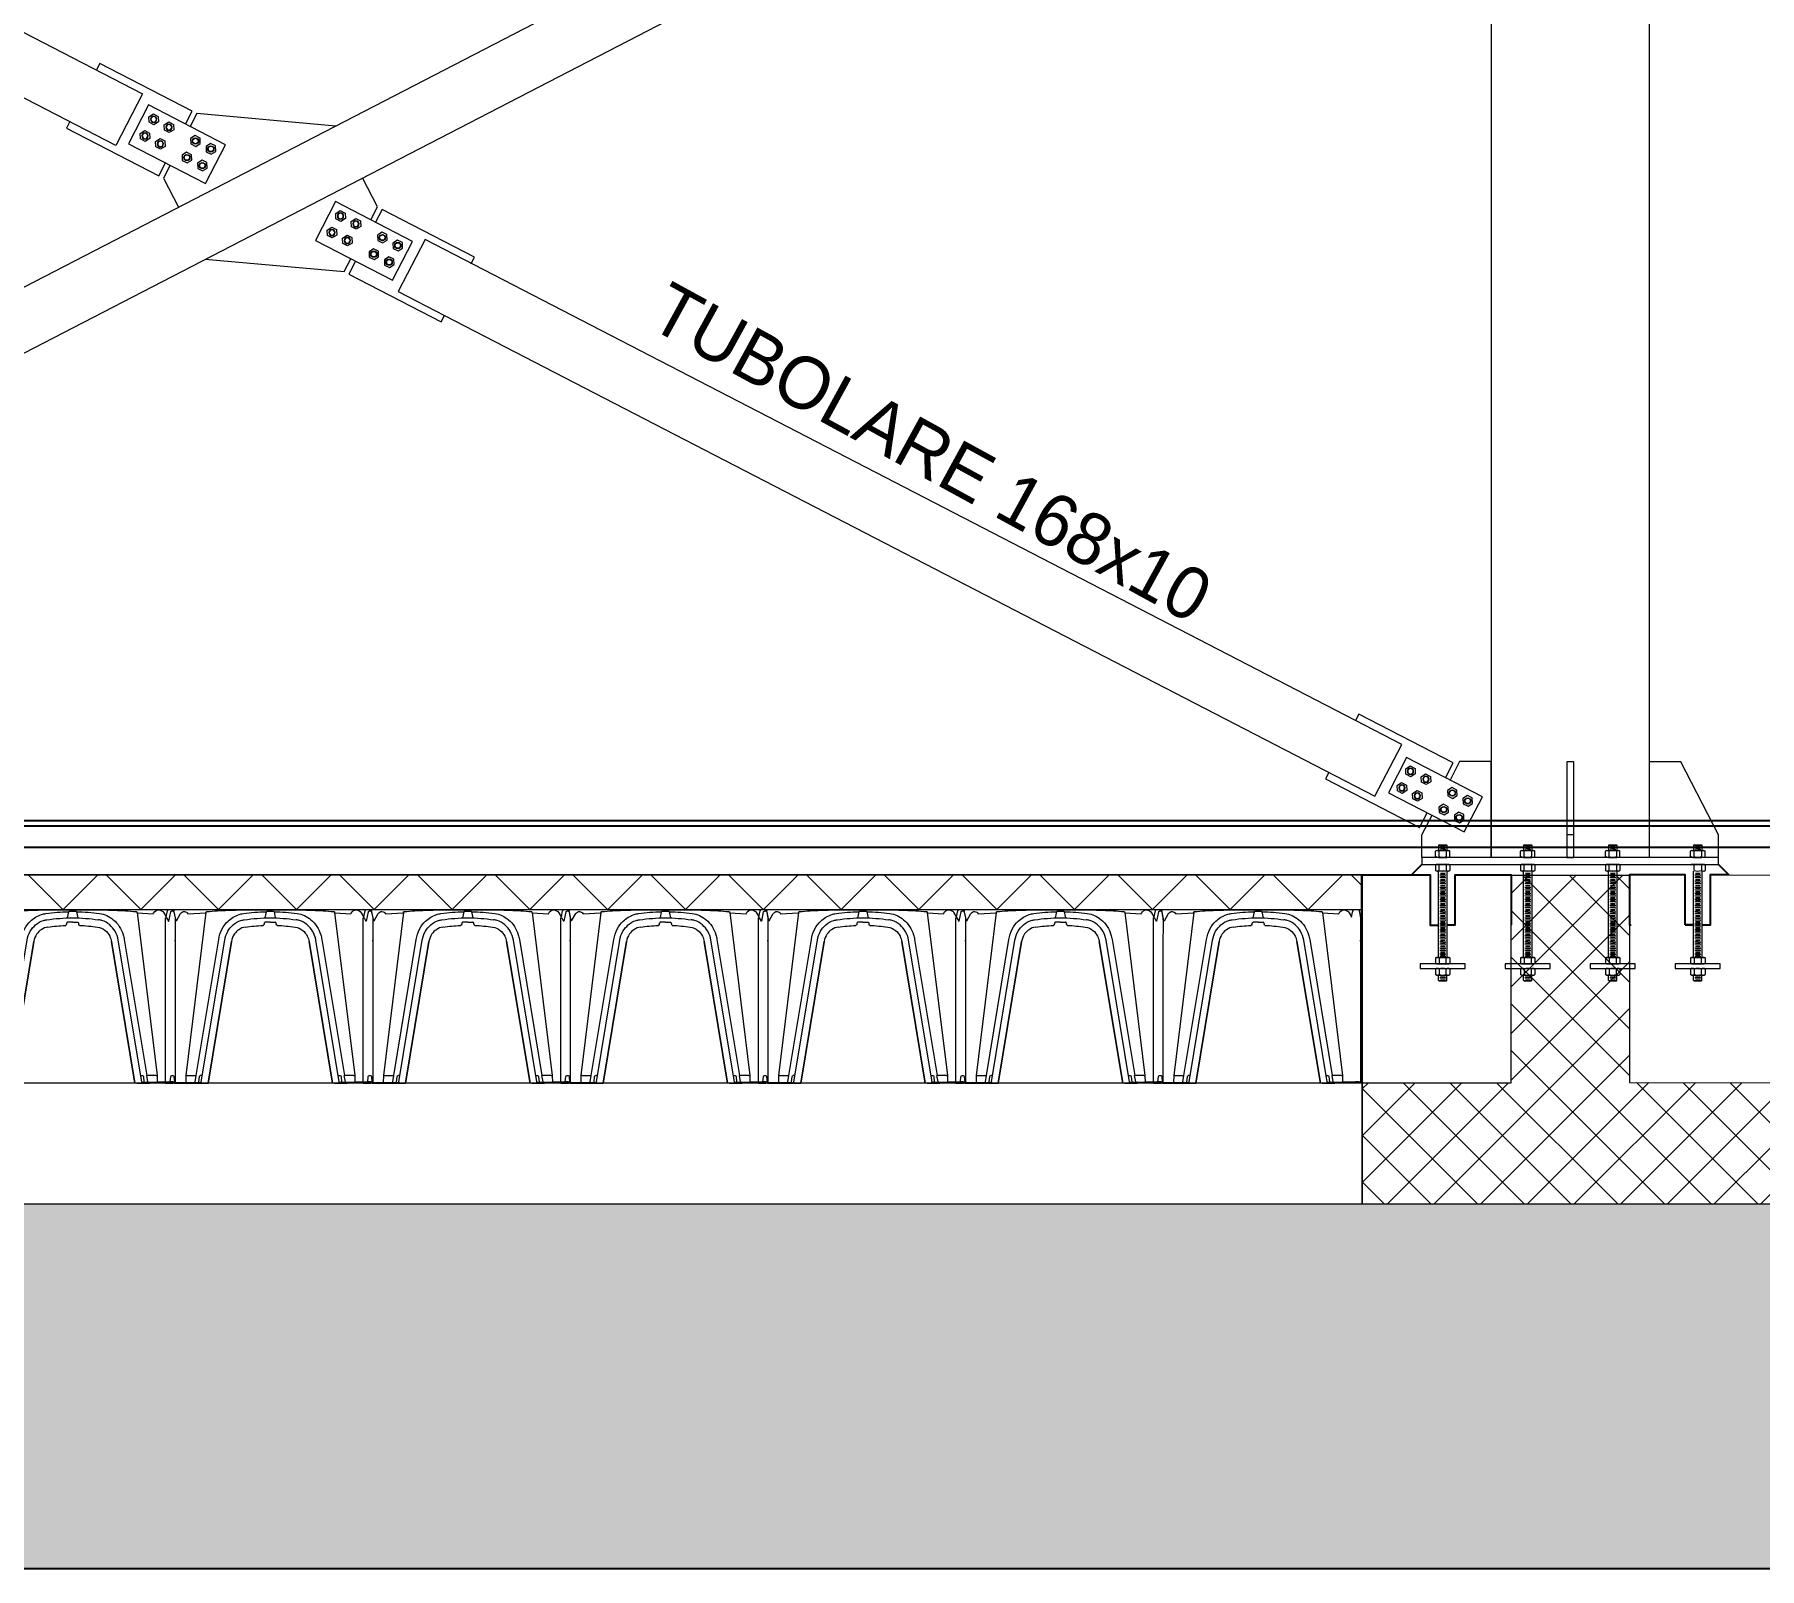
# Model space of a CAD drawing. Header units: millimetres. Extents: x -6949 to 549764, y -83146 to 127128.
# Drawn here: x 283694 to 288671, y 60513 to 64937 of the extents above; entities that cross this region are included whole.
import ezdxf

# ---------------------------------------------------------------- set-up
doc = ezdxf.new("R2010")
doc.units = ezdxf.units.MM
for name, color, linetype, lineweight in [('bulloni', 5, 'Continuous', 9), ('fonda', 7, 'Continuous', 18), ('iglù', 252, 'Continuous', 9), ('piastra', 6, 'Continuous', 18), ('S-BEAM', 5, 'Continuous', 18), ('S-COLS', 7, 'Continuous', 18), ('S-FSTN', 7, 'Continuous', 18), ('S20', 7, 'Continuous', 25), ('solaio2', 7, 'Continuous', 9)]:
    doc.layers.add(name, color=color, linetype=linetype, lineweight=lineweight)
doc.layers.add('quote', color=7, linetype='Continuous', lineweight=5, true_color=0x383838)
doc.styles.get("Standard").update_dxf_attribs({"font": ''})
doc.styles.get('Standard').set_extended_font_data('Bahnschrift Light')

# ---------------------------------------------------------------- blocks, each defined once
blk = doc.blocks.new('*U70')
at = {"layer": 'bulloni'}
for p, q in [((-8.7, -0.3), (8.7, 0.7)), ((-6.7, 6.9), (6.7, 6.2)), ((-6.7, 3.2), (6.7, 3.9)), ((-8.7, -6.9), (8.7, -6)), ((-6.7, -3.5), (6.7, -2.8))]:
    blk.add_line(p, q, dxfattribs=at)
blk = doc.blocks.new('*U71')
at = {"color": 0, "linetype": 'ByBlock', "lineweight": -2, "transparency": 16777216}
for p in [(0, 227.5), (0, 210), (0, 192.5), (0, 175), (0, 157.5), (0, 140), (0, 122.5), (0, 105), (0, 87.5), (0, 70), (0, 52.5), (0, 35), (0, 17.5), (0, 0)]:
    blk.add_blockref('*U70', p, dxfattribs=at)
blk = doc.blocks.new('*U72')
at = {"layer": 'bulloni'}
for p, q in [((-8.7, -0.3), (8.7, 0.7)), ((-6.7, 6.9), (6.7, 6.2)), ((-6.7, 3.2), (6.7, 3.9)), ((-8.7, -6.9), (8.7, -6)), ((-6.7, -3.5), (6.7, -2.8))]:
    blk.add_line(p, q, dxfattribs=at)
blk = doc.blocks.new('*U73')
at = {"color": 0, "linetype": 'ByBlock', "lineweight": -2, "transparency": 16777216}
for p in [(0, 227.5), (0, 210), (0, 192.5), (0, 175), (0, 157.5), (0, 140), (0, 122.5), (0, 105), (0, 87.5), (0, 70), (0, 52.5), (0, 35), (0, 17.5), (0, 0)]:
    blk.add_blockref('*U72', p, dxfattribs=at)
blk = doc.blocks.new('*U74')
at = {"layer": 'bulloni'}
for p, q in [((-8.7, -0.3), (8.7, 0.7)), ((-6.7, 6.9), (6.7, 6.2)), ((-6.7, 3.2), (6.7, 3.9)), ((-8.7, -6.9), (8.7, -6)), ((-6.7, -3.5), (6.7, -2.8))]:
    blk.add_line(p, q, dxfattribs=at)
blk = doc.blocks.new('*U75')
at = {"color": 0, "linetype": 'ByBlock', "lineweight": -2, "transparency": 16777216}
for p in [(0, 227.5), (0, 210), (0, 192.5), (0, 175), (0, 157.5), (0, 140), (0, 122.5), (0, 105), (0, 87.5), (0, 70), (0, 52.5), (0, 35), (0, 17.5), (0, 0)]:
    blk.add_blockref('*U74', p, dxfattribs=at)
blk = doc.blocks.new('*U76')
at = {"layer": 'bulloni'}
for p, q in [((-8.7, -0.3), (8.7, 0.7)), ((-6.7, 6.9), (6.7, 6.2)), ((-6.7, 3.2), (6.7, 3.9)), ((-8.7, -6.9), (8.7, -6)), ((-6.7, -3.5), (6.7, -2.8))]:
    blk.add_line(p, q, dxfattribs=at)
blk = doc.blocks.new('*U77')
at = {"color": 0, "linetype": 'ByBlock', "lineweight": -2, "transparency": 16777216}
for p in [(0, 227.5), (0, 210), (0, 192.5), (0, 175), (0, 157.5), (0, 140), (0, 122.5), (0, 105), (0, 87.5), (0, 70), (0, 52.5), (0, 35), (0, 17.5), (0, 0)]:
    blk.add_blockref('*U76', p, dxfattribs=at)
blk = doc.blocks.new('solido h 50')
at = {"linetype": 'Continuous'}
for p, q in [((107.6, 927.3), (108.9, 933.3)), ((107.6, 927.3), (107.6, 927.3)), ((107.6, 927.2), (107.6, 927.3)), ((107.6, 927.2), (107.6, 927.2)), ((107.6, 925.6), (107.6, 927.2)), ((110.2, 934.3), (113.1, 934.3)), ((115.6, 928.1), (114.5, 933.3)), ((117.8, 931.5), (115.8, 928.1)), ((140.9, 931.9), (123.5, 790.9)), ((126.8, 930.8), (126.5, 931.3)), ((140.8, 931.6), (126.8, 930.8)), ((140.9, 931.9), (140.9, 931.9)), ((140.9, 931.9), (140.9, 931.9)), ((140.9, 931.9), (140.9, 931.9)), ((140.9, 931.9), (140.9, 931.9)), ((141.6, 932.6), (141.6, 932.6)), ((150.4, 933.4), (150.3, 933.4)), ((174.8, 934.2), (174.6, 934.2)), ((177, 934.2), (174.7, 934.2)), ((176.1, 934.2), (174.8, 934.2)), ((177, 934.2), (176.1, 934.2)), ((177.3, 934.2), (177, 934.2)), ((177.3, 934.2), (177.3, 934.2)), ((177.3, 934.2), (177.3, 934.2)), ((177.9, 934.2), (177.3, 934.2)), ((177.9, 934.2), (177.3, 934.2)), ((177.9, 934.2), (177.9, 934.2)), ((179, 934.2), (177.9, 934.2)), ((206.9, 934.3), (186.3, 934.3)), ((186.3, 934.3), (206.9, 934.3)), ((191.9, 927.2), (193, 932.3)), ((200, 934.3), (193.2, 934.3)), ((193.2, 934.3), (193.2, 934.3)), ((199.3, 933), (193.9, 933)), ((200, 934.3), (200, 934.3)), ((200.1, 932.3), (201.2, 927.2)), ((242.8, 933.4), (242.8, 933.4)), ((251.6, 932.6), (251.6, 932.6)), ((252.3, 931.9), (252.3, 931.9)), ((252.3, 931.9), (252.3, 931.9)), ((252.3, 931.9), (252.3, 931.9)), ((252.3, 931.9), (252.3, 931.9)), ((252.3, 931.9), (269.6, 790.9)), ((267.8, 930.7), (252.3, 931.6)), ((277.7, 924.7), (274.2, 930.9)), ((278, 924.7), (279.6, 932.3)), ((280.5, 933), (281.9, 933)), ((282.8, 932.3), (284.5, 924.3)), ((286.3, 927.1), (284.7, 924.3)), ((287.1, 927.3), (286.6, 927.3)), ((287.1, 927.3), (287.1, 927.3)), ((287.1, 784.3), (287.1, 927.3)), ((190.6, 920.7), (190.6, 920.7)), ((190.6, 920.7), (190.7, 920.7)), ((190.6, 920.7), (190.7, 920.7)), ((190.6, 920.7), (190.6, 920.7)), ((191.4, 921.8), (191.3, 921.3)), ((191.3, 921.3), (191.3, 921.3)), ((191.3, 921.3), (191.3, 921.3)), ((191.6, 922.7), (191.4, 921.9)), ((191.4, 921.9), (191.4, 921.8)), ((191.6, 922.9), (191.6, 922.9)), ((191.6, 922.9), (191.6, 922.7)), ((191.6, 922.9), (191.6, 922.9)), ((192.2, 923.6), (192.2, 923.6)), ((201.5, 922.9), (201.5, 922.9)), ((201.6, 922.7), (201.5, 922.9)), ((201.5, 922.9), (201.5, 922.9)), ((201.7, 921.9), (201.6, 922.7)), ((201.8, 921.6), (201.7, 921.9)), ((201.9, 921.3), (201.8, 921.6)), ((201.9, 921.3), (201.9, 921.3)), ((201.9, 921.3), (201.9, 921.3)), ((202.5, 920.7), (202.6, 920.7)), ((202.6, 920.7), (202.9, 920.7)), ((202.9, 920.7), (202.6, 920.7)), ((277.7, 924.7), (277.7, 924.7)), ((278, 924.7), (278, 924.7)), ((278, 924.7), (278, 924.7)), ((278, 924.7), (278, 924.7)), ((284.5, 924.3), (284.5, 924.4)), ((284.5, 924.4), (284.5, 924.4)), ((284.8, 924.3), (284.7, 924.3)), ((107.6, 785.4), (107.6, 907.8)), ((151.9, 908.6), (132.4, 790.9)), ((136.8, 785.3), (157.1, 907.8)), ((163, 906.8), (142.7, 784.3)), ((142.7, 784.3), (163, 906.8)), ((151.9, 908.6), (151.9, 908.6)), ((163, 906.8), (163, 906.8)), ((163, 906.8), (163, 906.8)), ((230.2, 906.8), (230.2, 906.8)), ((250.4, 784.3), (230.2, 906.8)), ((230.2, 906.8), (230.2, 906.8)), ((230.2, 906.8), (250.4, 784.3)), ((256.3, 785.3), (236, 907.8)), ((241.2, 908.6), (241.2, 908.6)), ((260.7, 790.9), (241.2, 908.6)), ((107.6, 785.4), (108.2, 785.4)), ((107.6, 784.9), (107.6, 785.4)), ((108.2, 784.9), (107.6, 784.9)), ((107.6, 784.9), (107.6, 784.9)), ((108.2, 785.4), (108.6, 785.4)), ((108.5, 784.9), (108.2, 784.9)), ((108.5, 784.9), (109.7, 784.9)), ((109.8, 785.4), (108.6, 785.4)), ((112.7, 784.9), (109.7, 784.9)), ((109.8, 785.4), (112.2, 785.4)), ((113.5, 785.4), (112.2, 785.4)), ((113.9, 784.9), (112.7, 784.9)), ((112.8, 784.3), (112.7, 784.9)), ((112.8, 784.3), (114, 784.3)), ((114, 785.4), (113.5, 785.4)), ((113.9, 784.9), (130.1, 784.9)), ((114, 784.3), (113.9, 784.9)), ((123.5, 785.4), (114, 785.4)), ((114, 784.3), (130.1, 784.3)), ((123.5, 790.9), (123.4, 784.9)), ((124.4, 790.9), (123.5, 790.9)), ((124.4, 790.9), (132.5, 790.9)), ((130.1, 784.9), (136.4, 784.9)), ((136.8, 784.3), (130.1, 784.3)), ((131.5, 785.3), (132.5, 790.9)), ((135.3, 790.1), (134.9, 785)), ((137.3, 790.9), (136.2, 790.9)), ((136.8, 785.1), (136.8, 784.3)), ((141.1, 784.3), (136.8, 784.3)), ((141.1, 784.3), (142.7, 784.3)), ((252.1, 784.3), (250.4, 784.3)), ((256.5, 784.3), (252.1, 784.3)), ((255.9, 790.9), (256.9, 790.9)), ((256.3, 785.3), (256.4, 784.9)), ((256.8, 784.9), (256.4, 784.9)), ((256.4, 784.9), (256.5, 784.3)), ((256.5, 784.3), (256.9, 784.3)), ((287.1, 784.9), (256.8, 784.9)), ((256.8, 784.9), (256.8, 784.9)), ((256.9, 784.3), (256.9, 784.3)), ((263.1, 784.3), (256.9, 784.3)), ((258.3, 785), (257.8, 790.1)), ((268.7, 790.9), (260.7, 790.9)), ((261.6, 785.3), (260.7, 790.9)), ((279.3, 784.3), (263.1, 784.3)), ((268.7, 790.9), (269.6, 790.9)), ((269.6, 790.9), (269.7, 784.9)), ((279.3, 784.3), (280.5, 784.3)), ((279.9, 790.1), (279.5, 785)), ((286.7, 784.3), (280.5, 784.3)), ((281.8, 790.9), (280.8, 790.9)), ((283.2, 785), (282.7, 790.1)), ((287.1, 784.3), (286.7, 784.3))]:
    blk.add_line(p, q, dxfattribs=at)
for points in [[(173.4, 931, 0.136663), (161.4, 925.6, 0.075513), (156.2, 919.8, 0.069948), (152.9, 912.6, 0.0344), (151.9, 908.6)], [(157.1, 907.8, -0.089518), (159.9, 915.6, -0.08462), (164.5, 921.1, -0.102034), (171.3, 925, -0.039458), (174.2, 925.6)], [(236, 907.8, 0.089518), (233.3, 915.6, 0.08462), (228.7, 921.1, 0.102034), (221.9, 925, 0.039458), (219, 925.6)], [(241.2, 908.6, 0.07966), (238.3, 917.5, 0.08148), (233.1, 924.4, 0.113923), (223.6, 930.1, 0.040821), (219.8, 931)], [(175.1, 919.3, 0.133193), (168.5, 916.4, 0.106303), (164.5, 911.4, 0.076859), (163, 906.8)], [(191.6, 922.9, -0.162784), (192, 923.5, -0.095787), (192.2, 923.6)], [(201, 923.6, -0.128744), (201.2, 923.4, -0.135765), (201.5, 922.9)], [(218, 919.3, -0.115244), (223.8, 917, -0.089496), (227.6, 913.3, -0.111107), (230.2, 906.8)]]:
    blk.add_lwpolyline(points, format="xyb", dxfattribs=at)
for centre, radius, start, end in [((-10694, 899.6), 10801.6, 0.04323, 0.13798), ((110.2, 933), 1.35, 90, 168), ((113.1, 933), 1.35, 12, 90), ((115.7, 928.1), 0.159, 213.856, 328.0392), ((122.1, 929.1), 4.95, 27, 150), ((141.6, 931.9), 0.75, 91.9179, 173.9883), ((141.6, 931.8), 0.75, 91.9181, 173.9882), ((167.2, 680.5), 253.4, 91.6199, 95.8125), ((188.6, 116.1), 818.2, 90.9842, 92.0008), ((196.6, 773.8), 158.8, 91.2231, 98.3969), ((196.6, 773.8), 153.4, 89.9999, 98.3968), ((196.6, -692.2), 1626.5, 90.3633, 90.6196), ((186.3, 932.8), 1.5, 90, 90.3633), ((193.2, 933), 1.35, 90, 98.8655), ((193.9, 932.1), 0.9, 90, 168), ((196.6, 773.8), 153.4, 81.6032, 90.0001), ((199.3, 932.1), 0.9, 12, 90), ((200, 933), 1.35, 81.1345, 90), ((196.6, 773.8), 158.8, 81.6031, 88.7768), ((203.8, 90.8), 843.5, 88.01, 89.7898), ((225.9, 680.5), 253.4, 84.1906, 88.3832), ((251.6, 931.9), 0.75, 6.0149, 88.0851), ((251.6, 931.9), 0.75, 6.0148, 88.0852), ((271, 929.1), 3.6, 30, 152.9143), ((280.5, 932.1), 0.9, 90, 168), ((281.9, 932.1), 0.9, 12, 90), ((286.6, 927), 0.3, 90.0075, 149.9931), ((196.6, 773.8), 147, 92.3342, 98.3969), ((196.6, 773.8), 147, 92.3339, 98.3969), ((190.6, 921.5), 0.75, 276.8301, 347.6969), ((190.6, 921.5), 0.75, 276.7973, 347.7432), ((196.3, 767.4), 156.2, 89.9081, 91.5201), ((196.8, 763.3), 160.4, 88.5128, 90.0819), ((202.6, 921.5), 0.75, 192.2309, 262.2068), ((202.6, 921.5), 0.751, 192.2044, 262.2384), ((196.6, 773.8), 147, 81.6031, 87.5469), ((196.6, 773.8), 147, 81.6031, 87.5469), ((277.8, 924.8), 0.15, 213.9796, 339.3171), ((284.6, 924.4), 0.15, 200.4704, 330.0115), ((284.6, 924.4), 0.15, 192.0138, 329.9989), ((108.2, 906.6), 1.17, 78.7223, 91.1428), ((131.1, 785.3), 0.452, 269.7718, 350.4703), ((134.8, 785), 0.15, 270, 355), ((136.2, 790), 0.9, 90, 175), ((136.4, 785.3), 0.45, 270, 324.2654), ((136.4, 785.3), 0.45, 324.2654, 350.6), ((137.3, 790), 0.9, 56.716, 90), ((255.9, 790), 0.9, 90, 123.284), ((256.9, 790), 0.9, 5, 90), ((258.4, 785), 0.15, 185, 270), ((262.1, 785.3), 0.452, 189.5297, 270.2282), ((279.3, 785), 0.15, 270, 355), ((280.8, 790), 0.9, 90, 175), ((281.8, 790), 0.9, 5, 90), ((283.3, 785), 0.15, 185, 270)]:
    blk.add_arc(centre, radius, start, end, dxfattribs=at)
blk = doc.blocks.new('*U481')
at = {"layer": 'iglù', "linetype": 'Continuous', "xscale": -3.333639676299367, "yscale": 3.333639676299367, "zscale": 3.333639676299367}
blk.add_blockref('solido h 50', (658, -2864.7), dxfattribs=at)
blk = doc.blocks.new('*U482')
at = {"layer": 'S-BEAM', "color": 0, "linetype": 'ByBlock', "lineweight": -2, "transparency": 16777216}
for p in [(2280, 0), (2850, 0), (3420, 0), (3990, 0), (4560, 0), (5130, 0), (5700, 0)]:
    blk.add_blockref('*U481', p, dxfattribs=at)
blk = doc.blocks.new('*U1733')
at = {"layer": 'bulloni'}
blk.add_lwpolyline([(-15.6, 0), (-7.8, -13.5), (7.8, -13.5), (15.6, 0), (7.8, 13.5), (-7.8, 13.5)], close=True, dxfattribs=at)
for radius in [9, 7.88]:
    blk.add_circle((0, 0), radius, dxfattribs=at)
blk = doc.blocks.new('*U1734')
at = {"color": 0, "linetype": 'ByBlock', "lineweight": -2, "transparency": 16777216}
for p in [(0, 0), (50, 0), (0, -54), (50, -54)]:
    blk.add_blockref('*U1733', p, dxfattribs=at)
blk = doc.blocks.new('*U1731')
at = {"layer": 'bulloni'}
blk.add_lwpolyline([(-15.6, 0), (-7.8, -13.5), (7.8, -13.5), (15.6, 0), (7.8, 13.5), (-7.8, 13.5)], close=True, dxfattribs=at)
for radius in [9, 7.88]:
    blk.add_circle((0, 0), radius, dxfattribs=at)
blk = doc.blocks.new('*U1732')
at = {"color": 0, "linetype": 'ByBlock', "lineweight": -2, "transparency": 16777216}
for p in [(0, 0), (50, 0), (0, -54), (50, -54)]:
    blk.add_blockref('*U1731', p, dxfattribs=at)
blk = doc.blocks.new('*U1735')
at = {"layer": 'bulloni'}
blk.add_lwpolyline([(-15.6, 0), (-7.8, -13.5), (7.8, -13.5), (15.6, 0), (7.8, 13.5), (-7.8, 13.5)], close=True, dxfattribs=at)
for radius in [9, 7.88]:
    blk.add_circle((0, 0), radius, dxfattribs=at)
blk = doc.blocks.new('*U1736')
at = {"color": 0, "linetype": 'ByBlock', "lineweight": -2, "transparency": 16777216}
for p in [(0, 0), (50, 0), (0, -54), (50, -54)]:
    blk.add_blockref('*U1735', p, dxfattribs=at)
blk = doc.blocks.new('*U1737')
at = {"layer": 'bulloni'}
blk.add_lwpolyline([(-15.6, 0), (-7.8, -13.5), (7.8, -13.5), (15.6, 0), (7.8, 13.5), (-7.8, 13.5)], close=True, dxfattribs=at)
for radius in [9, 7.88]:
    blk.add_circle((0, 0), radius, dxfattribs=at)
blk = doc.blocks.new('*U1738')
at = {"color": 0, "linetype": 'ByBlock', "lineweight": -2, "transparency": 16777216}
for p in [(0, 0), (50, 0), (0, -54), (50, -54)]:
    blk.add_blockref('*U1737', p, dxfattribs=at)
blk = doc.blocks.new('*U1744')
at = {"layer": 'bulloni'}
blk.add_lwpolyline([(-15.6, 0), (-7.8, -13.5), (7.8, -13.5), (15.6, 0), (7.8, 13.5), (-7.8, 13.5)], close=True, dxfattribs=at)
for radius in [9, 7.88]:
    blk.add_circle((0, 0), radius, dxfattribs=at)
blk = doc.blocks.new('*U1745')
at = {"color": 0, "linetype": 'ByBlock', "lineweight": -2, "transparency": 16777216}
for p in [(0, 0), (50, 0), (0, -54), (50, -54)]:
    blk.add_blockref('*U1744', p, dxfattribs=at)
blk = doc.blocks.new('*U1746')
at = {"layer": 'bulloni'}
blk.add_lwpolyline([(-15.6, 0), (-7.8, -13.5), (7.8, -13.5), (15.6, 0), (7.8, 13.5), (-7.8, 13.5)], close=True, dxfattribs=at)
for radius in [9, 7.88]:
    blk.add_circle((0, 0), radius, dxfattribs=at)
blk = doc.blocks.new('*U1743')
at = {"color": 0, "linetype": 'ByBlock', "lineweight": -2, "transparency": 16777216}
for p in [(0, 0), (50, 0), (0, -54), (50, -54)]:
    blk.add_blockref('*U1746', p, dxfattribs=at)

msp = doc.modelspace()

# ---------------------------------------------------------------- hatches: boundary and pattern name
h = msp.add_hatch()
h.set_pattern_fill('EARTH', color=23, scale=41, angle=57)
h.set_pattern_definition([(57, (49914.32, -0.46), (-76.5511, 360.14466), [260.35, -260.35]), (57, (49832.44, 52.71), (-76.5511, 360.14466), [260.35, -260.35]), (57, (49750.56, 105.9), (-76.5511, 360.14466), [260.35, -260.35]), (147, (49741, 150.9), (-360.14466, -76.5511), [260.35, -260.35]), (147, (49794.17, 232.79), (-360.14466, -76.5511), [260.35, -260.35]), (147, (49847.34, 314.67), (-360.14466, -76.5511), [260.35, -260.35])])
h.paths.add_polyline_path([(305727.8, 62512.5), (304724.8, 62512.5), (304724.8, 61563), (264024.8, 61563), (264024.8, 62513), (263024.8, 62513), (263024.8, 60513), (301224.8, 60513), (305727.8, 60513)])
at = {"layer": 'fonda'}
h = msp.add_hatch(dxfattribs=at)
h.set_pattern_fill('ANSI37', color=256, scale=30)
h.paths.add_polyline_path([(287953.9, 61913.5), (287524.8, 61913.5), (287524.8, 61913), (287524.8, 61563.4), (288720.9, 61563.4), (288721.9, 61913.3), (288295.7, 61914.4), (288295.7, 62512.9), (287953.9, 62512.9)])
at = {"layer": 'S-BEAM', "true_color": 0xc7c8ca}
h = msp.add_hatch(dxfattribs=at)
h.set_pattern_fill('ANSI37', color=9, scale=50)
h.paths.add_polyline_path([(287522.3, 62513), (281222.3, 62513), (281222.3, 62413), (287522.3, 62413)])

# ---------------------------------------------------------------- linework, layer by layer
msp.add_lwpolyline([(265024.8, 62669.8), (303724.8, 62669.8), (303724.8, 62653.4), (265024.8, 62653.4)], close=True)
for points in [[(265024.8, 62513.4), (265024.8, 62593.4), (303724.8, 62593.4)], [(264024.8, 62513), (263024.8, 62513), (263024.8, 60513), (301224.8, 60513), (305727.8, 60513), (305727.8, 62512.5), (304724.8, 62512.5)], [(287524.8, 61913.5), (287524.8, 62513), (287694.8, 62513)], [(287770.1, 62369), (287792.8, 62369), (287792.8, 62513)]]:
    msp.add_lwpolyline(points)
at = {"layer": 'bulloni'}
for p, q in [((287738.6, 62583.4), (287736.1, 62581.7)), ((287736.1, 62566.1), (287736.1, 62581.7)), ((287738.6, 62564.4), (287736.1, 62566.1)), ((287738.6, 62583.4), (287775.2, 62583.4)), ((287738.6, 62564.4), (287775.2, 62564.4)), ((287744.9, 62598.8), (287746.2, 62600.1)), ((287744.9, 62598.8), (287744.9, 62583.4)), ((287744.9, 62598.8), (287768.9, 62598.8)), ((287744.9, 62563.4), (287768.9, 62563.4)), ((287746.2, 62600.1), (287767.6, 62600.1)), ((287746.5, 62566.1), (287746.5, 62581.7)), ((287765.6, 62592.7), (287748.2, 62591.7)), ((287765.6, 62586), (287748.2, 62585)), ((287763.6, 62595.9), (287750.2, 62595.1)), ((287763.6, 62589.2), (287750.2, 62588.5)), ((287767.3, 62581.7), (287767.3, 62566.1)), ((287767.6, 62600.1), (287768.9, 62598.8)), ((287768.9, 62598.8), (287768.9, 62583.4)), ((287775.2, 62583.4), (287777.7, 62581.7)), ((287775.2, 62564.4), (287777.7, 62566.1)), ((287777.7, 62566.1), (287777.7, 62581.7)), ((287983.9, 62583.4), (287981.4, 62581.7)), ((287981.4, 62566.1), (287981.4, 62581.7)), ((287983.9, 62564.4), (287981.4, 62566.1)), ((287983.9, 62583.4), (288020.5, 62583.4)), ((287983.9, 62564.4), (288020.5, 62564.4)), ((287990.2, 62598.8), (287991.5, 62600.1)), ((287990.2, 62598.8), (287990.2, 62583.4)), ((287990.2, 62598.8), (288014.2, 62598.8)), ((287990.2, 62563.4), (288014.2, 62563.4)), ((287991.5, 62600.1), (288012.9, 62600.1)), ((287991.8, 62566.1), (287991.8, 62581.7)), ((288010.9, 62592.7), (287993.5, 62591.7)), ((288010.9, 62586), (287993.5, 62585)), ((288008.9, 62595.9), (287995.5, 62595.1)), ((288008.9, 62589.2), (287995.5, 62588.5)), ((288012.6, 62581.7), (288012.6, 62566.1)), ((288012.9, 62600.1), (288014.2, 62598.8)), ((288014.2, 62598.8), (288014.2, 62583.4)), ((288020.5, 62583.4), (288023, 62581.7)), ((288020.5, 62564.4), (288023, 62566.1)), ((288023, 62566.1), (288023, 62581.7)), ((288229.2, 62583.4), (288226.7, 62581.7)), ((288226.7, 62566.1), (288226.7, 62581.7)), ((288229.2, 62564.4), (288226.7, 62566.1)), ((288229.2, 62583.4), (288265.8, 62583.4)), ((288229.2, 62564.4), (288265.8, 62564.4)), ((288235.5, 62598.8), (288236.8, 62600.1)), ((288235.5, 62598.8), (288235.5, 62583.4)), ((288235.5, 62598.8), (288259.5, 62598.8)), ((288235.5, 62563.4), (288259.5, 62563.4)), ((288236.8, 62600.1), (288258.2, 62600.1)), ((288237.1, 62566.1), (288237.1, 62581.7)), ((288256.2, 62592.7), (288238.8, 62591.7)), ((288256.2, 62586), (288238.8, 62585)), ((288254.2, 62595.9), (288240.8, 62595.1)), ((288254.2, 62589.2), (288240.8, 62588.5)), ((288257.9, 62581.7), (288257.9, 62566.1)), ((288258.2, 62600.1), (288259.5, 62598.8)), ((288259.5, 62598.8), (288259.5, 62583.4)), ((288265.8, 62583.4), (288268.3, 62581.7)), ((288265.8, 62564.4), (288268.3, 62566.1)), ((288268.3, 62566.1), (288268.3, 62581.7)), ((288474.5, 62583.4), (288472, 62581.7)), ((288472, 62566.1), (288472, 62581.7)), ((288474.5, 62564.4), (288472, 62566.1)), ((288474.5, 62583.4), (288511.1, 62583.4)), ((288474.5, 62564.4), (288511.1, 62564.4)), ((288480.8, 62598.8), (288482.1, 62600.1)), ((288480.8, 62598.8), (288480.8, 62583.4)), ((288480.8, 62598.8), (288504.8, 62598.8)), ((288480.8, 62563.4), (288504.8, 62563.4)), ((288482.1, 62600.1), (288503.5, 62600.1)), ((288482.4, 62566.1), (288482.4, 62581.7)), ((288501.5, 62592.7), (288484.1, 62591.7)), ((288501.5, 62586), (288484.1, 62585)), ((288499.5, 62595.9), (288486.1, 62595.1)), ((288499.5, 62589.2), (288486.1, 62588.5)), ((288503.2, 62581.7), (288503.2, 62566.1)), ((288503.5, 62600.1), (288504.8, 62598.8)), ((288504.8, 62598.8), (288504.8, 62583.4)), ((288511.1, 62583.4), (288513.6, 62581.7)), ((288511.1, 62564.4), (288513.6, 62566.1)), ((288513.6, 62566.1), (288513.6, 62581.7)), ((287738.6, 62543.4), (287736.1, 62541.7)), ((287736.1, 62541.7), (287736.1, 62526.1)), ((287738.6, 62524.4), (287736.1, 62526.1)), ((287775.2, 62543.4), (287738.6, 62543.4)), ((287775.2, 62524.4), (287738.6, 62524.4)), ((287744.9, 62275.4), (287744.9, 62524.4)), ((287746.5, 62526.1), (287746.5, 62541.7)), ((287767.3, 62541.7), (287767.3, 62526.1)), ((287768.9, 62524.4), (287768.9, 62275.4)), ((287775.2, 62543.4), (287777.7, 62541.7)), ((287775.2, 62524.4), (287777.7, 62526.1)), ((287777.7, 62541.7), (287777.7, 62526.1)), ((287983.9, 62543.4), (287981.4, 62541.7)), ((287981.4, 62541.7), (287981.4, 62526.1)), ((287983.9, 62524.4), (287981.4, 62526.1)), ((288020.5, 62543.4), (287983.9, 62543.4)), ((288020.5, 62524.4), (287983.9, 62524.4)), ((287990.2, 62275.4), (287990.2, 62524.4)), ((287991.8, 62526.1), (287991.8, 62541.7)), ((288012.6, 62541.7), (288012.6, 62526.1)), ((288014.2, 62524.4), (288014.2, 62275.4)), ((288020.5, 62543.4), (288023, 62541.7)), ((288020.5, 62524.4), (288023, 62526.1)), ((288023, 62541.7), (288023, 62526.1)), ((288229.2, 62543.4), (288226.7, 62541.7)), ((288226.7, 62541.7), (288226.7, 62526.1)), ((288229.2, 62524.4), (288226.7, 62526.1)), ((288265.8, 62543.4), (288229.2, 62543.4)), ((288265.8, 62524.4), (288229.2, 62524.4)), ((288235.5, 62275.4), (288235.5, 62524.4)), ((288237.1, 62526.1), (288237.1, 62541.7)), ((288257.9, 62541.7), (288257.9, 62526.1)), ((288259.5, 62524.4), (288259.5, 62275.4)), ((288265.8, 62543.4), (288268.3, 62541.7)), ((288265.8, 62524.4), (288268.3, 62526.1)), ((288268.3, 62541.7), (288268.3, 62526.1)), ((288474.5, 62543.4), (288472, 62541.7)), ((288511.1, 62543.4), (288474.5, 62543.4)), ((288480.8, 62275.4), (288480.8, 62524.4)), ((288482.4, 62526.1), (288482.4, 62541.7)), ((288503.2, 62541.7), (288503.2, 62526.1)), ((288504.8, 62524.4), (288504.8, 62275.4)), ((288511.1, 62543.4), (288513.6, 62541.7)), ((288511.1, 62524.4), (288513.6, 62526.1)), ((288513.6, 62541.7), (288513.6, 62526.1)), ((287738.6, 62275.4), (287736.1, 62273.7)), ((287736.1, 62273.7), (287736.1, 62258.1)), ((287738.6, 62275.4), (287775.2, 62275.4)), ((287746.5, 62273.7), (287746.5, 62258.1)), ((287767.3, 62258.1), (287767.3, 62273.7)), ((287775.2, 62275.4), (287777.7, 62273.7)), ((287777.7, 62273.7), (287777.7, 62258.1)), ((287983.9, 62275.4), (287981.4, 62273.7)), ((287981.4, 62273.7), (287981.4, 62258.1)), ((287983.9, 62275.4), (288020.5, 62275.4)), ((287991.8, 62273.7), (287991.8, 62258.1)), ((288012.6, 62258.1), (288012.6, 62273.7)), ((288020.5, 62275.4), (288023, 62273.7)), ((288023, 62273.7), (288023, 62258.1)), ((288229.2, 62275.4), (288226.7, 62273.7)), ((288226.7, 62273.7), (288226.7, 62258.1)), ((288229.2, 62275.4), (288265.8, 62275.4)), ((288237.1, 62273.7), (288237.1, 62258.1)), ((288257.9, 62258.1), (288257.9, 62273.7)), ((288265.8, 62275.4), (288268.3, 62273.7)), ((288268.3, 62273.7), (288268.3, 62258.1)), ((288474.5, 62275.4), (288472, 62273.7)), ((288472, 62273.7), (288472, 62258.1)), ((288474.5, 62275.4), (288511.1, 62275.4)), ((288482.4, 62273.7), (288482.4, 62258.1)), ((288503.2, 62258.1), (288503.2, 62273.7)), ((288511.1, 62275.4), (288513.6, 62273.7)), ((288513.6, 62273.7), (288513.6, 62258.1)), ((287738.6, 62256.4), (287736.1, 62258.1)), ((287738.6, 62243.4), (287736.1, 62241.7)), ((287736.1, 62241.7), (287736.1, 62226.1)), ((287738.6, 62224.4), (287736.1, 62226.1)), ((287738.6, 62256.4), (287775.2, 62256.4)), ((287738.6, 62243.4), (287775.2, 62243.4)), ((287738.6, 62224.4), (287775.2, 62224.4)), ((287744.9, 62209.1), (287744.9, 62224.4)), ((287746.5, 62241.7), (287746.5, 62226.1)), ((287765.6, 62221.9), (287748.2, 62222.8)), ((287765.6, 62215.2), (287748.2, 62216.2)), ((287763.6, 62218.6), (287750.2, 62219.4)), ((287763.6, 62212), (287750.2, 62212.7)), ((287767.3, 62226.1), (287767.3, 62241.7)), ((287768.9, 62209.1), (287768.9, 62224.4)), ((287775.2, 62256.4), (287777.7, 62258.1)), ((287775.2, 62243.4), (287777.7, 62241.7)), ((287775.2, 62224.4), (287777.7, 62226.1)), ((287777.7, 62241.7), (287777.7, 62226.1)), ((287983.9, 62256.4), (287981.4, 62258.1)), ((287983.9, 62243.4), (287981.4, 62241.7)), ((287981.4, 62241.7), (287981.4, 62226.1)), ((287983.9, 62224.4), (287981.4, 62226.1)), ((287983.9, 62256.4), (288020.5, 62256.4)), ((287983.9, 62243.4), (288020.5, 62243.4)), ((287983.9, 62224.4), (288020.5, 62224.4)), ((287990.2, 62209.1), (287990.2, 62224.4)), ((287991.8, 62241.7), (287991.8, 62226.1)), ((288010.9, 62221.9), (287993.5, 62222.8)), ((288010.9, 62215.2), (287993.5, 62216.2)), ((288008.9, 62218.6), (287995.5, 62219.4)), ((288008.9, 62212), (287995.5, 62212.7)), ((288012.6, 62226.1), (288012.6, 62241.7)), ((288014.2, 62209.1), (288014.2, 62224.4)), ((288020.5, 62256.4), (288023, 62258.1)), ((288020.5, 62243.4), (288023, 62241.7)), ((288020.5, 62224.4), (288023, 62226.1)), ((288023, 62241.7), (288023, 62226.1)), ((288229.2, 62256.4), (288226.7, 62258.1)), ((288229.2, 62243.4), (288226.7, 62241.7)), ((288226.7, 62241.7), (288226.7, 62226.1)), ((288229.2, 62224.4), (288226.7, 62226.1)), ((288229.2, 62256.4), (288265.8, 62256.4)), ((288229.2, 62243.4), (288265.8, 62243.4)), ((288229.2, 62224.4), (288265.8, 62224.4)), ((288235.5, 62209.1), (288235.5, 62224.4)), ((288237.1, 62241.7), (288237.1, 62226.1)), ((288256.2, 62221.9), (288238.8, 62222.8)), ((288256.2, 62215.2), (288238.8, 62216.2)), ((288254.2, 62218.6), (288240.8, 62219.4)), ((288254.2, 62212), (288240.8, 62212.7)), ((288257.9, 62226.1), (288257.9, 62241.7)), ((288259.5, 62209.1), (288259.5, 62224.4)), ((288265.8, 62256.4), (288268.3, 62258.1)), ((288265.8, 62243.4), (288268.3, 62241.7)), ((288265.8, 62224.4), (288268.3, 62226.1)), ((288268.3, 62241.7), (288268.3, 62226.1)), ((288474.5, 62256.4), (288472, 62258.1)), ((288474.5, 62243.4), (288472, 62241.7)), ((288472, 62241.7), (288472, 62226.1)), ((288474.5, 62224.4), (288472, 62226.1)), ((288474.5, 62256.4), (288511.1, 62256.4)), ((288474.5, 62243.4), (288511.1, 62243.4)), ((288474.5, 62224.4), (288511.1, 62224.4)), ((288480.8, 62209.1), (288480.8, 62224.4)), ((288482.4, 62241.7), (288482.4, 62226.1)), ((288501.5, 62221.9), (288484.1, 62222.8)), ((288501.5, 62215.2), (288484.1, 62216.2)), ((288499.5, 62218.6), (288486.1, 62219.4)), ((288499.5, 62212), (288486.1, 62212.7)), ((288503.2, 62226.1), (288503.2, 62241.7)), ((288504.8, 62209.1), (288504.8, 62224.4)), ((288511.1, 62256.4), (288513.6, 62258.1)), ((288511.1, 62243.4), (288513.6, 62241.7)), ((288511.1, 62224.4), (288513.6, 62226.1)), ((288513.6, 62241.7), (288513.6, 62226.1)), ((287744.9, 62209.1), (287746.2, 62207.7)), ((287744.9, 62209.1), (287768.9, 62209.1)), ((287746.2, 62207.7), (287767.6, 62207.7)), ((287767.6, 62207.7), (287768.9, 62209.1)), ((287990.2, 62209.1), (287991.5, 62207.7)), ((287990.2, 62209.1), (288014.2, 62209.1)), ((287991.5, 62207.7), (288012.9, 62207.7)), ((288012.9, 62207.7), (288014.2, 62209.1)), ((288235.5, 62209.1), (288236.8, 62207.7)), ((288235.5, 62209.1), (288259.5, 62209.1)), ((288236.8, 62207.7), (288258.2, 62207.7)), ((288258.2, 62207.7), (288259.5, 62209.1)), ((288480.8, 62209.1), (288482.1, 62207.7)), ((288480.8, 62209.1), (288504.8, 62209.1)), ((288482.1, 62207.7), (288503.5, 62207.7)), ((288503.5, 62207.7), (288504.8, 62209.1))]:
    msp.add_line(p, q, dxfattribs=at)
for points in [[(287821.9, 62256.4), (287691.9, 62256.4), (287691.9, 62243.4), (287821.9, 62243.4), (287821.9, 62256.4)], [(288067.2, 62256.4), (287937.2, 62256.4), (287937.2, 62243.4), (288067.2, 62243.4), (288067.2, 62256.4)], [(288312.5, 62256.4), (288182.5, 62256.4), (288182.5, 62243.4), (288312.5, 62243.4), (288312.5, 62256.4)], [(288557.8, 62256.4), (288427.8, 62256.4), (288427.8, 62243.4), (288557.8, 62243.4), (288557.8, 62256.4)]]:
    msp.add_lwpolyline(points, dxfattribs=at)
for centre, radius, start, end in [((287741.3, 62574.5), 8.9, 54.2621, 125.7379), ((287741.3, 62573.3), 8.9, 234.2621, 305.7379), ((287756.9, 62550.3), 33.1, 71.6858, 108.3142), ((287756.9, 62597.5), 33.1, 251.6858, 288.3142), ((287772.5, 62574.5), 8.9, 54.2621, 125.7379), ((287772.5, 62573.3), 8.9, 234.2621, 305.7379), ((287986.6, 62574.5), 8.9, 54.2621, 125.7379), ((287986.6, 62573.3), 8.9, 234.2621, 305.7379), ((288002.2, 62550.3), 33.1, 71.6858, 108.3142), ((288002.2, 62597.5), 33.1, 251.6858, 288.3142), ((288017.8, 62574.5), 8.9, 54.2621, 125.7379), ((288017.8, 62573.3), 8.9, 234.2621, 305.7379), ((288231.9, 62574.5), 8.9, 54.2621, 125.7379), ((288231.9, 62573.3), 8.9, 234.2621, 305.7379), ((288247.5, 62550.3), 33.1, 71.6858, 108.3142), ((288247.5, 62597.5), 33.1, 251.6858, 288.3142), ((288263.1, 62574.5), 8.9, 54.2621, 125.7379), ((288263.1, 62573.3), 8.9, 234.2621, 305.7379), ((288477.2, 62574.5), 8.9, 54.2621, 125.7379), ((288477.2, 62573.3), 8.9, 234.2621, 305.7379), ((288492.8, 62550.3), 33.1, 71.6858, 108.3142), ((288492.8, 62597.5), 33.1, 251.6858, 288.3142), ((288508.4, 62574.5), 8.9, 54.2621, 125.7379), ((288508.4, 62573.3), 8.9, 234.2621, 305.7379), ((287741.3, 62534.5), 8.9, 54.2621, 125.7379), ((287741.3, 62533.3), 8.9, 234.2621, 305.7379), ((287756.9, 62510.3), 33.1, 71.6858, 108.3142), ((287756.9, 62557.5), 33.1, 251.6858, 288.3142), ((287772.5, 62534.5), 8.9, 54.2621, 125.7379), ((287772.5, 62533.3), 8.9, 234.2621, 305.7379), ((287986.6, 62534.5), 8.9, 54.2621, 125.7379), ((287986.6, 62533.3), 8.9, 234.2621, 305.7379), ((288002.2, 62510.3), 33.1, 71.6858, 108.3142), ((288002.2, 62557.5), 33.1, 251.6858, 288.3142), ((288017.8, 62534.5), 8.9, 54.2621, 125.7379), ((288017.8, 62533.3), 8.9, 234.2621, 305.7379), ((288231.9, 62534.5), 8.9, 54.2621, 125.7379), ((288231.9, 62533.3), 8.9, 234.2621, 305.7379), ((288247.5, 62510.3), 33.1, 71.6858, 108.3142), ((288247.5, 62557.5), 33.1, 251.6858, 288.3142), ((288263.1, 62534.5), 8.9, 54.2621, 125.7379), ((288263.1, 62533.3), 8.9, 234.2621, 305.7379), ((288477.2, 62534.5), 8.9, 54.2621, 125.7379), ((288492.8, 62510.3), 33.1, 71.6858, 108.3142), ((288492.8, 62557.5), 33.1, 251.6858, 288.3142), ((288508.4, 62534.5), 8.9, 54.2621, 125.7379), ((288508.4, 62533.3), 8.9, 234.2621, 305.7379), ((287741.3, 62266.5), 8.9, 54.2621, 125.7379), ((287756.9, 62242.3), 33.1, 71.6858, 108.3142), ((287772.5, 62266.5), 8.9, 54.2621, 125.7379), ((287986.6, 62266.5), 8.9, 54.2621, 125.7379), ((288002.2, 62242.3), 33.1, 71.6858, 108.3142), ((288017.8, 62266.5), 8.9, 54.2621, 125.7379), ((288231.9, 62266.5), 8.9, 54.2621, 125.7379), ((288247.5, 62242.3), 33.1, 71.6858, 108.3142), ((288263.1, 62266.5), 8.9, 54.2621, 125.7379), ((288477.2, 62266.5), 8.9, 54.2621, 125.7379), ((288492.8, 62242.3), 33.1, 71.6858, 108.3142), ((288508.4, 62266.5), 8.9, 54.2621, 125.7379), ((287741.3, 62265.3), 8.9, 234.2621, 305.7379), ((287741.3, 62234.5), 8.9, 54.2621, 125.7379), ((287741.3, 62233.3), 8.9, 234.2621, 305.7379), ((287756.9, 62289.5), 33.1, 251.6858, 288.3142), ((287756.9, 62210.3), 33.1, 71.6858, 108.3142), ((287756.9, 62257.5), 33.1, 251.6858, 288.3142), ((287772.5, 62265.3), 8.9, 234.2621, 305.7379), ((287772.5, 62234.5), 8.9, 54.2621, 125.7379), ((287772.5, 62233.3), 8.9, 234.2621, 305.7379), ((287986.6, 62265.3), 8.9, 234.2621, 305.7379), ((287986.6, 62234.5), 8.9, 54.2621, 125.7379), ((287986.6, 62233.3), 8.9, 234.2621, 305.7379), ((288002.2, 62289.5), 33.1, 251.6858, 288.3142), ((288002.2, 62210.3), 33.1, 71.6858, 108.3142), ((288002.2, 62257.5), 33.1, 251.6858, 288.3142), ((288017.8, 62265.3), 8.9, 234.2621, 305.7379), ((288017.8, 62234.5), 8.9, 54.2621, 125.7379), ((288017.8, 62233.3), 8.9, 234.2621, 305.7379), ((288231.9, 62265.3), 8.9, 234.2621, 305.7379), ((288231.9, 62234.5), 8.9, 54.2621, 125.7379), ((288231.9, 62233.3), 8.9, 234.2621, 305.7379), ((288247.5, 62289.5), 33.1, 251.6858, 288.3142), ((288247.5, 62210.3), 33.1, 71.6858, 108.3142), ((288247.5, 62257.5), 33.1, 251.6858, 288.3142), ((288263.1, 62265.3), 8.9, 234.2621, 305.7379), ((288263.1, 62234.5), 8.9, 54.2621, 125.7379), ((288263.1, 62233.3), 8.9, 234.2621, 305.7379), ((288477.2, 62265.3), 8.9, 234.2621, 305.7379), ((288477.2, 62234.5), 8.9, 54.2621, 125.7379), ((288477.2, 62233.3), 8.9, 234.2621, 305.7379), ((288492.8, 62289.5), 33.1, 251.6858, 288.3142), ((288492.8, 62210.3), 33.1, 71.6858, 108.3142), ((288492.8, 62257.5), 33.1, 251.6858, 288.3142), ((288508.4, 62265.3), 8.9, 234.2621, 305.7379), ((288508.4, 62234.5), 8.9, 54.2621, 125.7379), ((288508.4, 62233.3), 8.9, 234.2621, 305.7379)]:
    msp.add_arc(centre, radius, start, end, dxfattribs=at)
at = {"layer": 'fonda'}
for points in [[(287522.3, 62512.9), (281222.3, 62512.9), (281219.4, 61913.2), (287522.3, 61913.5), (287522.3, 62512.9)], [(287524.8, 62513), (281222.3, 62513), (281221.9, 61913.3), (287524.8, 61913.5), (287524.8, 62513)], [(288582.8, 62513), (288724.8, 62512.3)]]:
    msp.add_lwpolyline(points, dxfattribs=at)
for points in [[(287953.9, 61913.5), (287953.9, 62512.9), (288295.7, 62512.9), (288295.7, 61914.4), (288721.9, 61913.3), (288720.9, 61563.4), (287524.8, 61563.4), (287524.8, 61913.5)], [(281221.9, 61913.3), (287524.8, 61913.5), (287524.8, 61563.4), (281220.9, 61563.4)]]:
    msp.add_lwpolyline(points, close=True, dxfattribs=at)
at = {"layer": 'piastra'}
for p, q in [((283882.4, 64853.5), (283872.8, 64835)), ((284148.9, 64715.8), (283882.4, 64853.5)), ((284129.6, 64678.5), (284148.9, 64715.8)), ((284162.2, 64708.9), (284143, 64671.6)), ((283795.6, 64685.5), (283786, 64667)), ((283786, 64667), (284052.5, 64529.3)), ((284052.5, 64529.3), (284071.8, 64566.6)), ((284085.1, 64559.7), (284065.8, 64522.4)), ((284664.5, 64402.2), (284683.8, 64439.5)), ((284697.1, 64432.6), (284677.8, 64395.3)), ((284963.6, 64294.9), (284697.1, 64432.6)), ((284587.4, 64252.9), (284606.7, 64290.2)), ((284620, 64283.3), (284600.7, 64246)), ((284954.1, 64276.4), (284963.6, 64294.9)), ((284600.7, 64246), (284867.2, 64108.3)), ((284867.2, 64108.3), (284876.8, 64126.8)), ((287514.9, 62976.7), (287505.3, 62958.2)), ((287786.7, 62836.3), (287514.9, 62976.7)), ((287428, 62808.7), (287418.5, 62790.2)), ((287764.7, 62793.6), (287786.7, 62836.3)), ((287805.6, 62840.1), (287805.6, 62840.1)), ((287418.5, 62790.2), (287690.3, 62649.7)), ((287690.3, 62649.7), (287712.4, 62692.4))]:
    msp.add_line(p, q, dxfattribs=at)
for points in [[(284245.1, 64618.8), (284023, 64733.6), (283965.2, 64621.6), (284187.3, 64506.9)], [(284784.4, 64340.2), (284562.3, 64454.9), (284504.5, 64343), (284726.6, 64228.3)], [(287819, 62637.3), (287871.3, 62738.6), (287652.8, 62851.5), (287600.4, 62750.2)], [(288134.8, 62838.9), (288114.8, 62838.9), (288114.8, 62563.4), (288134.8, 62563.4)]]:
    msp.add_lwpolyline(points, close=True, dxfattribs=at)
for points in [[(284563.1, 64672.9), (284563.1, 64672.9), (284162.2, 64708.9)], [(284065.8, 64522.4), (284109.2, 64438.4)], [(284683.8, 64439.5), (284640.4, 64523.4)], [(284186.5, 64288.9), (284186.5, 64288.9), (284587.4, 64252.9)], [(287896.3, 62840.1), (287805.6, 62840.1), (287778, 62786.8)], [(288552.8, 62563.4), (288552.8, 62628.4), (288444.1, 62838.9), (288353.3, 62838.9)], [(288552.8, 62563.4), (288552.8, 62628.4), (288444.1, 62838.9), (288353.3, 62838.9)], [(287696.8, 62563.4), (287696.8, 62628.4), (287726.2, 62685.2)], [(288134.8, 62628.4), (288114.8, 62628.4)], [(288552.8, 62563.4), (288552.8, 62563.4), (288552.8, 62563.4), (287696.8, 62563.4), (287696.8, 62543.4), (288552.8, 62543.4), (288552.8, 62543.4), (288552.8, 62563.4)]]:
    msp.add_lwpolyline(points, dxfattribs=at)
at = {"layer": 'S-BEAM'}
msp.add_lwpolyline([(281308.4, 66159.9), (284006.1, 64766.2), (283928.8, 64616.6), (281231.2, 66010.4)], close=True, dxfattribs=at)
for points in [[(281321.1, 62808.5), (287518.4, 66010.4), (287441.2, 66159.9), (281243.9, 62958)], [(284743.5, 64195.7), (284876.8, 64126.8), (287561.3, 62739.8), (287638.6, 62889.4), (287505.3, 62958.2), (284820.8, 64345.2), (284743.5, 64195.7), (284876.8, 64126.8)]]:
    msp.add_lwpolyline(points, dxfattribs=at)
msp.add_ellipse((284915.4, 64201.6), major_axis=(38.6, 74.8), ratio=0.000001, start_param=6.16394, end_param=6.402302, dxfattribs=at)
at = {"layer": 'S-COLS'}
for p, q in [((287896.3, 74543.4), (287896.3, 62563.4)), ((288353.3, 62563.4), (288353.3, 74543.4))]:
    msp.add_line(p, q, dxfattribs=at)
at = {"layer": 'S-FSTN'}
for p, q in [((284245.1, 64618.8), (284245.1, 64618.8)), ((284245.1, 64618.8), (284245.1, 64618.8)), ((284504.5, 64343), (284504.5, 64343)), ((284504.5, 64343), (284504.5, 64343)), ((284784.4, 64340.2), (284784.4, 64340.2)), ((284784.4, 64340.2), (284784.4, 64340.2)), ((284726.6, 64228.3), (284726.6, 64228.3)), ((284726.6, 64228.3), (284726.6, 64228.3)), ((287896.3, 62563.4), (287896.3, 62840.1)), ((287896.3, 62840.1), (287896.3, 62840.1)), ((287896.3, 62838.9), (287896.3, 62563.4)), ((287896.3, 62716.7), (287896.3, 62686.7)), ((287896.3, 62716.2), (287896.3, 62686.2))]:
    msp.add_line(p, q, dxfattribs=at)
at = {"layer": 'S20'}
for points in [[(287696.8, 62543), (287666.8, 62513), (287666.8, 62513), (287666.8, 62513), (287720.8, 62513), (287720.8, 62368.3), (287744.8, 62368.3)], [(287792.8, 62369), (287792.8, 62513), (287846.6, 62513), (287953.9, 62513), (287953.9, 62369), (287953.9, 62369), (287953.9, 62369)], [(288456.7, 62369), (288456.7, 62513), (288403.1, 62513), (288295.7, 62513), (288295.7, 62369), (288299.3, 62369), (288299.3, 62369)], [(288552.8, 62543), (288582.8, 62513), (288582.8, 62513), (288582.8, 62513), (288528.7, 62513), (288528.7, 62368.3), (288504.7, 62368.3)]]:
    msp.add_lwpolyline(points, dxfattribs=at)
msp.add_lwpolyline([(288456.7, 62369), (288480.7, 62369)], close=True, dxfattribs=at)
at = {"layer": 'solaio2'}
for points in [[(281222.3, 62513), (287522.3, 62512.6)], [(281222.3, 62413), (287522.3, 62413)]]:
    msp.add_lwpolyline(points, dxfattribs=at)

# ---------------------------------------------------------------- block references
at = {"xscale": -1, "rotation": 152.6761095661622}
for name, p in [('*U1734', (284012.9, 64644.3)), ('*U1736', (284552.2, 64365.6)), ('*U1745', (287639.1, 62764))]:
    msp.add_blockref(name, p, dxfattribs=at)
at = {"rotation": 152.6761085788687}
for name, p in [('*U1732', (284178.1, 64558.9)), ('*U1738', (284717.4, 64280.3)), ('*U1743', (287804.3, 62678.6))]:
    msp.add_blockref(name, p, dxfattribs=at)
at = {"xscale": -1}
for name, p in [('*U73', (287756.9, 62284)), ('*U75', (288002.2, 62284)), ('*U77', (288247.5, 62284)), ('*U71', (288492.8, 62284))]:
    msp.add_blockref(name, p, dxfattribs=at)
at = {"layer": 'S-BEAM'}
msp.add_blockref('*U482', (281521.5, 62163), dxfattribs=at)

# ---------------------------------------------------------------- texts
at = {"layer": 'quote', "insert": (285530.6, 64228.3), "char_height": 150, "attachment_point": 1, "rotation": 331.3132}
msp.add_mtext_dynamic_manual_height_columns('TUBOLARE 168x10', width=2201.921, gutter_width=1, heights=[0], dxfattribs=at)

doc.saveas('drawing.dxf')
